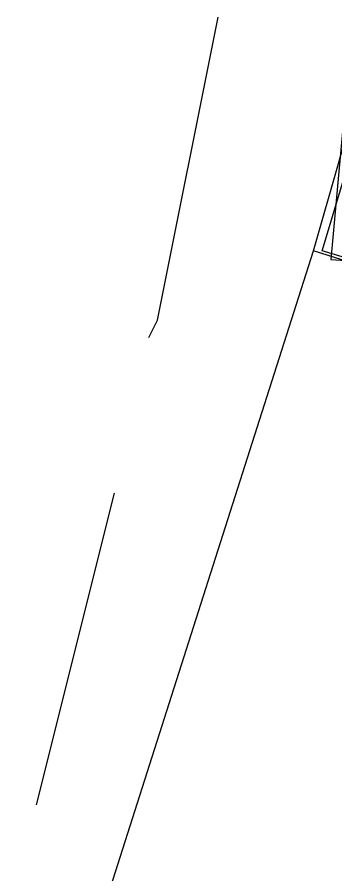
# Model space of a CAD drawing. Header units: feet. Extents: x -84 to 198, y -22 to 181.
# Drawn here: x 122.49 to 122.981, y 41.67 to 42.991 of the extents above; entities that cross this region are included whole.
import ezdxf

# ---------------------------------------------------------------- set-up
doc = ezdxf.new("R2010")
doc.units = ezdxf.units.FT
doc.layers.add('A-LINEA', color=7, linetype='CONTINUOUS')

msp = doc.modelspace()

# ---------------------------------------------------------------- linework, layer by layer
at = {"layer": 'A-LINEA'}
for p, q in [((121.9733, 39.5778), (122.9467, 42.6311)), ((121.9733, 39.5778), (122.9467, 42.6311)), ((122.52, 41.7778), (122.64, 42.2578)), ((122.52, 41.7778), (122.64, 42.2578))]:
    msp.add_line(p, q, dxfattribs=at)
for points in [[(122.6933, 42.4978), (122.7067, 42.5244), (122.8, 42.9911)], [(122.6933, 42.4978), (122.7067, 42.5244), (122.8, 42.9911)], [(122.9467, 42.6311), (123.0267, 42.9111), (123.5867, 42.7378), (123.4933, 42.4578), (122.9467, 42.6311)], [(122.9467, 42.6311), (123.0267, 42.9111), (123.5867, 42.7378), (123.4933, 42.4578), (122.9467, 42.6311)], [(123, 42.9111), (122.9733, 42.6178), (123.56, 42.5778), (123.5867, 42.8578), (123, 42.9111)], [(123, 42.9111), (122.9733, 42.6178), (123.56, 42.5778), (123.5867, 42.8578), (123, 42.9111)], [(122.96, 42.6311), (123.04, 42.8978), (123.5733, 42.7244), (123.4933, 42.4711), (122.96, 42.6311)], [(122.96, 42.6311), (123.04, 42.8978), (123.5733, 42.7244), (123.4933, 42.4711), (122.96, 42.6311)]]:
    msp.add_lwpolyline(points, dxfattribs=at)

doc.saveas('drawing.dxf')
